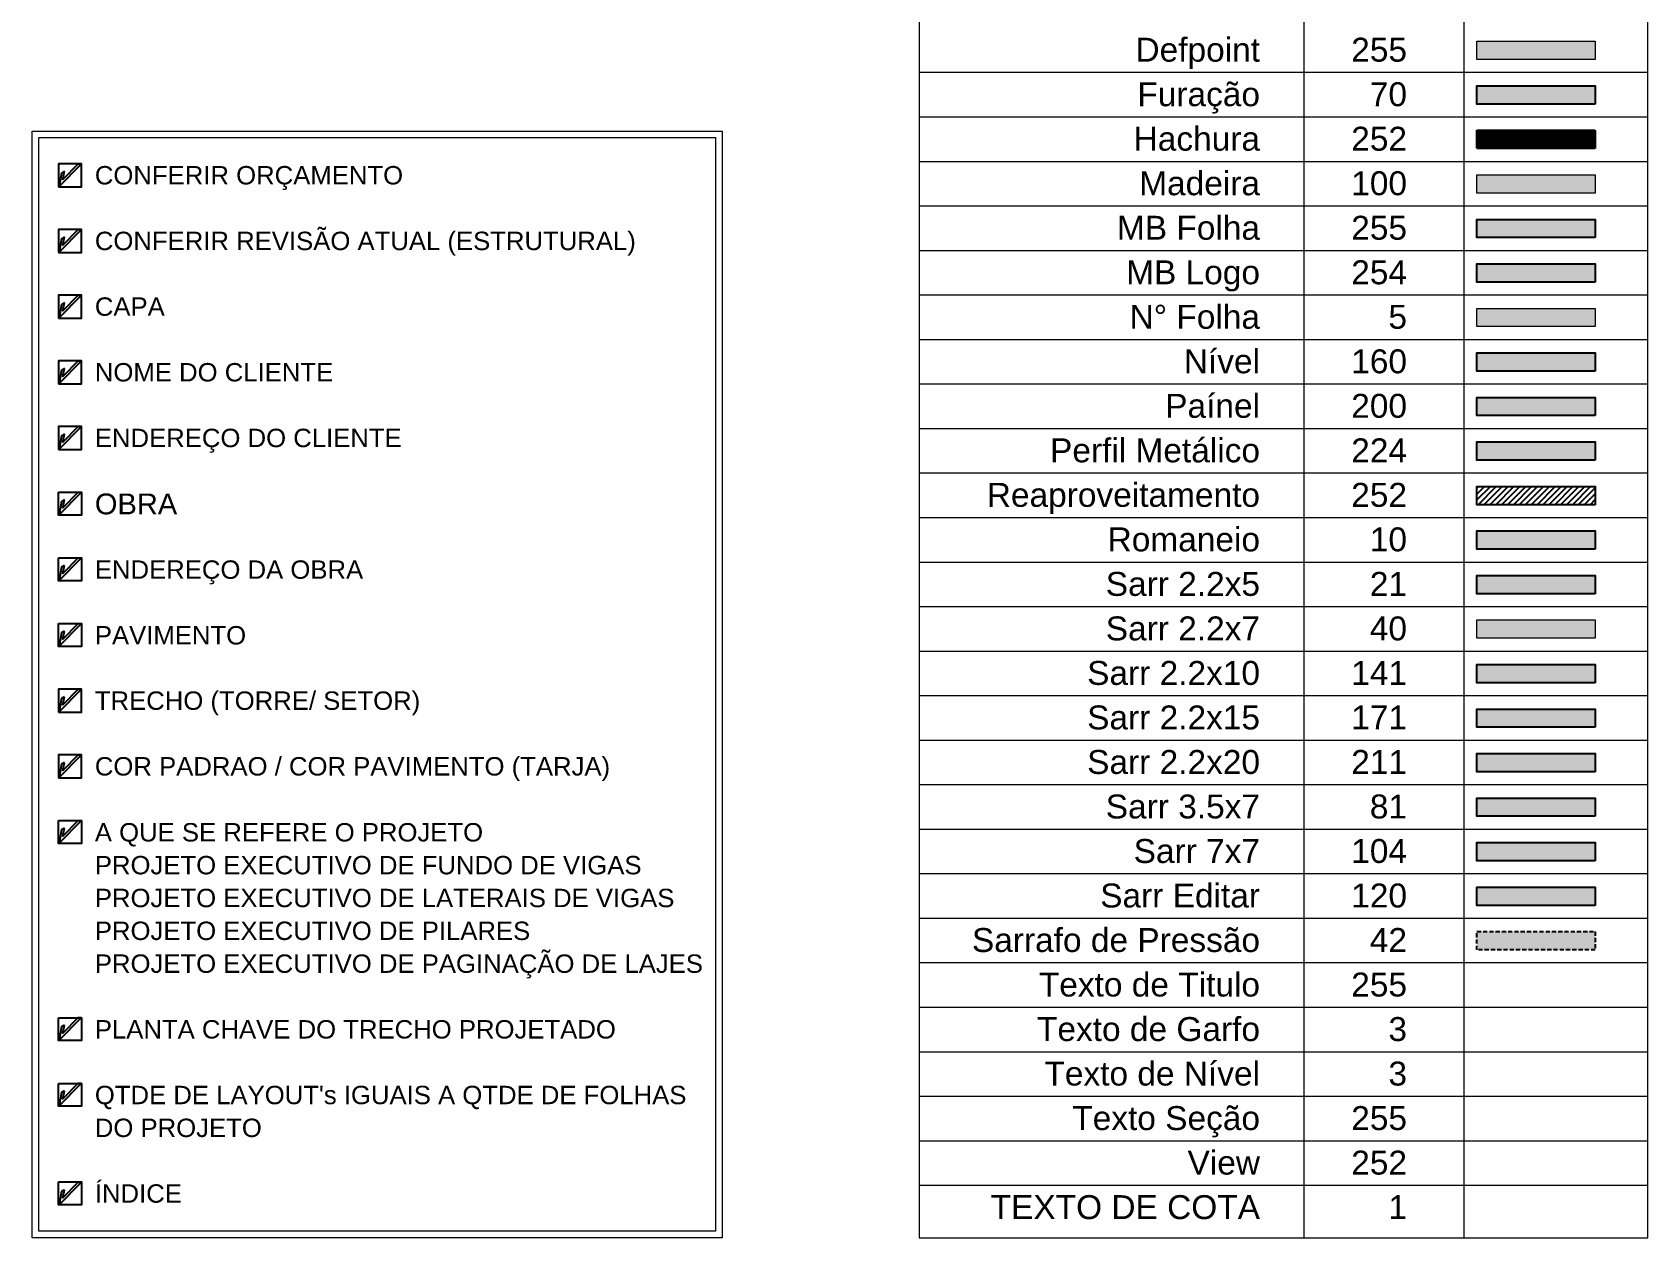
# Model space of a CAD drawing. Extents: x -23436 to 4767, y -3862 to 10024.
# Drawn here: x -23436 to -20976, y 6108 to 7944 of the extents above; entities that cross this region are included whole.
import ezdxf
from ezdxf.enums import TextEntityAlignment as Align

# ---------------------------------------------------------------- set-up
doc = ezdxf.new("R2010")
doc.units = 0
doc.linetypes.add('CABLIN', pattern=[0.35, 0.25, -0.1])
doc.linetypes.add('HIDDEN', pattern=[9.525, 6.35, -3.175])
doc.layers.get('0').update_dxf_attribs({"lineweight": 13})
doc.layers.get('Defpoints').update_dxf_attribs({"lineweight": 13})
for name, color, linetype in [('Cota', 4, 'Continuous'), ('Furação', 70, 'Continuous'), ('Hachura', 252, 'CABLIN'), ('MB Folha', 7, 'Continuous'), ('MB Logo', 254, 'Continuous'), ('Nível', 160, 'Continuous'), ('Painéis', 30, 'Continuous'), ('Perfil Metálico', 224, 'Continuous'), ('Reaproveitamento', 252, 'Continuous'), ('Romaneio', 10, 'Continuous'), ('Sarr 2.2x10', 141, 'Continuous'), ('Sarr 2.2x15', 171, 'Continuous'), ('Sarr 2.2x20', 211, 'Continuous'), ('Sarr 2.2x5', 21, 'Continuous'), ('Sarr 3.5x7', 81, 'Continuous'), ('Sarr 7x7', 104, 'Continuous'), ('Sarr Editar', 120, 'Continuous'), ('Sarrafo de Pressão', 42, 'HIDDEN'), ('Texto de Titulo', 7, 'Continuous'), ('Texto Garfos', 2, 'Continuous'), ('Texto Nível', 251, 'Continuous')]:
    doc.layers.add(name, color=color, linetype=linetype)
for name, color, linetype, lineweight in [('Madeira', 100, 'Continuous', 13), ('N° FOLHA', 5, 'Continuous', 13), ('Sarr 2.2x7', 40, 'Continuous', 9), ('Texto Seção', 7, 'Continuous', 15)]:
    doc.layers.add(name, color=color, linetype=linetype, lineweight=lineweight)
doc.layers.add('VIEW', color=252, linetype='Continuous', lineweight=13, plot=False)
doc.styles.add('ARIAL', font='arial.ttf', dxfattribs={"oblique": 15, "height": 25})

msp = doc.modelspace()

# ---------------------------------------------------------------- hatches: boundary and pattern name
at = {"layer": 'Defpoints'}
h = msp.add_hatch(color=256, dxfattribs=at)
h.dxf.hatch_style = 1
h.paths.add_polyline_path([(-21056.329, 7902.364), (-21056.329, 7930.146), (-21236.492, 7930.146), (-21236.492, 7902.364)])
at = {"layer": 'Furação'}
h = msp.add_hatch(color=256, dxfattribs=at)
h.dxf.hatch_style = 1
h.paths.add_polyline_path([(-21056.329, 7834.582), (-21056.329, 7862.364), (-21236.492, 7862.364), (-21236.492, 7834.582)])
at = {"layer": 'Hachura'}
h = msp.add_hatch(dxfattribs=at)
h.set_pattern_fill('ANSI31', color=256, scale=0.5, angle=270, style=0)
h.set_pattern_definition([(315, (151.4679, 861.7353), (1.12253202, 1.12253202), [])])
h.paths.add_polyline_path([(-21056.329, 7766.8), (-21056.329, 7794.582), (-21236.492, 7794.582), (-21236.492, 7766.8)])
at = {"layer": 'Madeira'}
h = msp.add_hatch(color=256, dxfattribs=at)
h.dxf.hatch_style = 1
h.paths.add_polyline_path([(-21056.329, 7699.018), (-21056.329, 7726.8), (-21236.492, 7726.8), (-21236.492, 7699.018)])
at = {"layer": 'MB Folha'}
h = msp.add_hatch(color=256, dxfattribs=at)
h.dxf.hatch_style = 1
h.paths.add_polyline_path([(-21056.329, 7631.236), (-21056.329, 7659.018), (-21236.492, 7659.018), (-21236.492, 7631.236)])
at = {"layer": 'MB Logo'}
h = msp.add_hatch(color=256, dxfattribs=at)
h.dxf.hatch_style = 1
h.paths.add_polyline_path([(-21056.329, 7563.454), (-21056.329, 7591.236), (-21236.492, 7591.236), (-21236.492, 7563.454)])
at = {"layer": 'N° FOLHA'}
h = msp.add_hatch(color=256, dxfattribs=at)
h.dxf.hatch_style = 1
h.paths.add_polyline_path([(-21056.329, 7495.672), (-21056.329, 7523.454), (-21236.492, 7523.454), (-21236.492, 7495.672)])
at = {"layer": 'Nível'}
h = msp.add_hatch(color=256, dxfattribs=at)
h.dxf.hatch_style = 1
h.paths.add_polyline_path([(-21056.329, 7427.89), (-21056.329, 7455.672), (-21236.492, 7455.672), (-21236.492, 7427.89)])
at = {"layer": 'Painéis'}
h = msp.add_hatch(color=256, dxfattribs=at)
h.dxf.hatch_style = 1
h.paths.add_polyline_path([(-21056.329, 7360.108), (-21056.329, 7387.89), (-21236.492, 7387.89), (-21236.492, 7360.108)])
at = {"layer": 'Perfil Metálico'}
h = msp.add_hatch(color=256, dxfattribs=at)
h.dxf.hatch_style = 1
h.paths.add_polyline_path([(-21056.329, 7292.326), (-21056.329, 7320.108), (-21236.492, 7320.108), (-21236.492, 7292.326)])
at = {"layer": 'Reaproveitamento'}
h = msp.add_hatch(dxfattribs=at)
h.set_pattern_fill('ANSI31', color=256, scale=2)
h.set_pattern_definition([(45, (151.468, 861.735), (-4.490128, 4.490128), [])])
h.paths.add_polyline_path([(-21056.329, 7224.544), (-21056.329, 7252.326), (-21236.492, 7252.326), (-21236.492, 7224.544)])
at = {"layer": 'Romaneio'}
h = msp.add_hatch(color=256, dxfattribs=at)
h.dxf.hatch_style = 1
h.paths.add_polyline_path([(-21056.329, 7156.762), (-21056.329, 7184.544), (-21236.492, 7184.544), (-21236.492, 7156.762)])
at = {"layer": 'Sarr 2.2x10'}
h = msp.add_hatch(color=256, dxfattribs=at)
h.dxf.hatch_style = 1
h.paths.add_polyline_path([(-21056.329, 6953.417), (-21056.329, 6981.199), (-21236.492, 6981.199), (-21236.492, 6953.417)])
at = {"layer": 'Sarr 2.2x15'}
h = msp.add_hatch(color=256, dxfattribs=at)
h.dxf.hatch_style = 1
h.paths.add_polyline_path([(-21056.329, 6885.635), (-21056.329, 6913.417), (-21236.492, 6913.417), (-21236.492, 6885.635)])
at = {"layer": 'Sarr 2.2x20'}
h = msp.add_hatch(color=256, dxfattribs=at)
h.dxf.hatch_style = 1
h.paths.add_polyline_path([(-21056.329, 6817.853), (-21056.329, 6845.635), (-21236.492, 6845.635), (-21236.492, 6817.853)])
at = {"layer": 'Sarr 2.2x5'}
h = msp.add_hatch(color=256, dxfattribs=at)
h.dxf.hatch_style = 1
h.paths.add_polyline_path([(-21056.329, 7088.981), (-21056.329, 7116.762), (-21236.492, 7116.762), (-21236.492, 7088.981)])
at = {"layer": 'Sarr 2.2x7'}
h = msp.add_hatch(color=256, dxfattribs=at)
h.dxf.hatch_style = 1
h.paths.add_polyline_path([(-21056.329, 7021.199), (-21056.329, 7048.981), (-21236.492, 7048.981), (-21236.492, 7021.199)])
at = {"layer": 'Sarr 3.5x7'}
h = msp.add_hatch(color=256, dxfattribs=at)
h.dxf.hatch_style = 1
h.paths.add_polyline_path([(-21056.329, 6750.071), (-21056.329, 6777.853), (-21236.492, 6777.853), (-21236.492, 6750.071)])
at = {"layer": 'Sarr 7x7'}
h = msp.add_hatch(color=256, dxfattribs=at)
h.dxf.hatch_style = 1
h.paths.add_polyline_path([(-21056.329, 6682.289), (-21056.329, 6710.071), (-21236.492, 6710.071), (-21236.492, 6682.289)])
at = {"layer": 'Sarr Editar'}
h = msp.add_hatch(color=256, dxfattribs=at)
h.dxf.hatch_style = 1
h.paths.add_polyline_path([(-21056.329, 6614.507), (-21056.329, 6642.289), (-21236.492, 6642.289), (-21236.492, 6614.507)])
at = {"layer": 'Sarrafo de Pressão'}
h = msp.add_hatch(color=256, dxfattribs=at)
h.dxf.hatch_style = 1
h.paths.add_polyline_path([(-21056.329, 6546.725), (-21056.329, 6574.507), (-21236.492, 6574.507), (-21236.492, 6546.725)])

# ---------------------------------------------------------------- linework, layer by layer
for p, q in [((-21499.697, 8582.259), (-21499.697, 6108.44)), ((-21256.492, 8582.259), (-21256.492, 6108.44)), ((-20976.397, 7882.364), (-22085.65, 7882.364)), ((-20976.397, 7814.582), (-22085.65, 7814.582)), ((-20976.397, 7746.8), (-22085.65, 7746.8)), ((-20976.397, 7679.018), (-22085.65, 7679.018)), ((-20976.397, 7611.236), (-22085.65, 7611.236)), ((-20976.397, 7543.454), (-22085.65, 7543.454)), ((-20976.397, 7475.672), (-22085.65, 7475.672)), ((-20976.397, 7407.89), (-22085.65, 7407.89)), ((-20976.397, 7340.108), (-22085.65, 7340.108)), ((-20976.397, 7272.326), (-22085.65, 7272.326)), ((-20976.397, 7204.544), (-22085.65, 7204.544)), ((-20976.397, 7136.762), (-22085.65, 7136.762)), ((-20976.397, 7068.981), (-22085.65, 7068.981)), ((-20976.397, 7001.199), (-22085.65, 7001.199)), ((-20976.397, 6933.417), (-22085.65, 6933.417)), ((-20976.397, 6865.635), (-22085.65, 6865.635)), ((-20976.397, 6797.853), (-22085.65, 6797.853)), ((-20976.397, 6730.071), (-22085.65, 6730.071)), ((-20976.397, 6662.289), (-22085.65, 6662.289)), ((-20976.397, 6594.507), (-22085.65, 6594.507)), ((-20976.397, 6526.725), (-22085.65, 6526.725)), ((-20976.397, 6458.943), (-22085.65, 6458.943)), ((-20976.397, 6391.161), (-22085.65, 6391.161)), ((-20976.397, 6323.379), (-22085.65, 6323.379)), ((-20976.397, 6255.597), (-22085.65, 6255.597)), ((-20976.397, 6187.815), (-22085.65, 6187.815))]:
    msp.add_line(p, q)
for points in [[(-22085.65, 6108.44), (-20976.397, 6108.44), (-20976.397, 8582.259), (-22085.65, 8582.259)], [(-22385.65, 7793.46), (-22385.65, 6108.44), (-23435.65, 6108.44), (-23435.65, 7793.46)], [(-22395.65, 7783.46), (-22395.65, 6118.44), (-23425.65, 6118.44), (-23425.65, 7783.46)]]:
    msp.add_lwpolyline(points, close=True)
at = {"layer": 'Defpoints'}
msp.add_lwpolyline([(-21056.329, 7902.364), (-21236.492, 7902.364), (-21236.492, 7930.146), (-21056.329, 7930.146)], close=True, dxfattribs=at)
at = {"layer": 'Furação'}
msp.add_lwpolyline([(-21056.329, 7834.582), (-21236.492, 7834.582), (-21236.492, 7862.364), (-21056.329, 7862.364)], close=True, dxfattribs=at)
at = {"layer": 'Hachura'}
msp.add_lwpolyline([(-21056.329, 7766.8), (-21236.492, 7766.8), (-21236.492, 7794.582), (-21056.329, 7794.582)], close=True, dxfattribs=at)
at = {"layer": 'Madeira'}
msp.add_lwpolyline([(-21056.329, 7699.018), (-21236.492, 7699.018), (-21236.492, 7726.8), (-21056.329, 7726.8)], close=True, dxfattribs=at)
at = {"layer": 'MB Folha'}
for points in [[(-23395.65, 7708.46), (-23360.65, 7708.46), (-23360.65, 7743.46), (-23395.65, 7743.46)], [(-21056.329, 7631.236), (-21236.492, 7631.236), (-21236.492, 7659.018), (-21056.329, 7659.018)], [(-23395.65, 7608.46), (-23360.65, 7608.46), (-23360.65, 7643.46), (-23395.65, 7643.46)], [(-23395.65, 7508.46), (-23360.65, 7508.46), (-23360.65, 7543.46), (-23395.65, 7543.46)], [(-23395.65, 7408.46), (-23360.65, 7408.46), (-23360.65, 7443.46), (-23395.65, 7443.46)], [(-23395.65, 7308.46), (-23360.65, 7308.46), (-23360.65, 7343.46), (-23395.65, 7343.46)], [(-23395.65, 7243.46), (-23360.65, 7243.46), (-23360.65, 7208.46), (-23395.65, 7208.46)], [(-23395.65, 7143.46), (-23360.65, 7143.46), (-23360.65, 7108.46), (-23395.65, 7108.46)], [(-23395.65, 7043.46), (-23360.65, 7043.46), (-23360.65, 7008.46), (-23395.65, 7008.46)], [(-23395.65, 6908.46), (-23360.65, 6908.46), (-23360.65, 6943.46), (-23395.65, 6943.46)], [(-23395.65, 6808.46), (-23360.65, 6808.46), (-23360.65, 6843.46), (-23395.65, 6843.46)], [(-23395.65, 6743.46), (-23360.65, 6743.46), (-23360.65, 6708.46), (-23395.65, 6708.46)], [(-23395.65, 6443.46), (-23360.65, 6443.46), (-23360.65, 6408.46), (-23395.65, 6408.46)], [(-23395.65, 6343.46), (-23360.65, 6343.46), (-23360.65, 6308.46), (-23395.65, 6308.46)], [(-23395.65, 6193.46), (-23360.65, 6193.46), (-23360.65, 6158.46), (-23395.65, 6158.46)]]:
    msp.add_lwpolyline(points, close=True, dxfattribs=at)
at = {"layer": 'MB Logo'}
msp.add_lwpolyline([(-21056.329, 7563.454), (-21236.492, 7563.454), (-21236.492, 7591.236), (-21056.329, 7591.236)], close=True, dxfattribs=at)
at = {"layer": 'N° FOLHA'}
msp.add_lwpolyline([(-21056.329, 7495.672), (-21236.492, 7495.672), (-21236.492, 7523.454), (-21056.329, 7523.454)], close=True, dxfattribs=at)
at = {"layer": 'Nível'}
msp.add_lwpolyline([(-21056.329, 7427.89), (-21236.492, 7427.89), (-21236.492, 7455.672), (-21056.329, 7455.672)], close=True, dxfattribs=at)
at = {"layer": 'Painéis'}
msp.add_lwpolyline([(-21056.329, 7360.108), (-21236.492, 7360.108), (-21236.492, 7387.89), (-21056.329, 7387.89)], close=True, dxfattribs=at)
at = {"layer": 'Perfil Metálico'}
msp.add_lwpolyline([(-21056.329, 7292.326), (-21236.492, 7292.326), (-21236.492, 7320.108), (-21056.329, 7320.108)], close=True, dxfattribs=at)
at = {"layer": 'Reaproveitamento'}
msp.add_lwpolyline([(-21056.329, 7224.544), (-21236.492, 7224.544), (-21236.492, 7252.326), (-21056.329, 7252.326)], close=True, dxfattribs=at)
at = {"layer": 'Romaneio'}
msp.add_lwpolyline([(-21056.329, 7156.762), (-21236.492, 7156.762), (-21236.492, 7184.544), (-21056.329, 7184.544)], close=True, dxfattribs=at)
at = {"layer": 'Sarr 2.2x10'}
msp.add_lwpolyline([(-21056.329, 6953.417), (-21236.492, 6953.417), (-21236.492, 6981.199), (-21056.329, 6981.199)], close=True, dxfattribs=at)
at = {"layer": 'Sarr 2.2x15'}
msp.add_lwpolyline([(-21056.329, 6885.635), (-21236.492, 6885.635), (-21236.492, 6913.417), (-21056.329, 6913.417)], close=True, dxfattribs=at)
at = {"layer": 'Sarr 2.2x20'}
msp.add_lwpolyline([(-21056.329, 6817.853), (-21236.492, 6817.853), (-21236.492, 6845.635), (-21056.329, 6845.635)], close=True, dxfattribs=at)
at = {"layer": 'Sarr 2.2x5'}
msp.add_lwpolyline([(-21056.329, 7088.981), (-21236.492, 7088.981), (-21236.492, 7116.762), (-21056.329, 7116.762)], close=True, dxfattribs=at)
at = {"layer": 'Sarr 2.2x7'}
msp.add_lwpolyline([(-21056.329, 7021.199), (-21236.492, 7021.199), (-21236.492, 7048.981), (-21056.329, 7048.981)], close=True, dxfattribs=at)
at = {"layer": 'Sarr 3.5x7'}
msp.add_lwpolyline([(-21056.329, 6750.071), (-21236.492, 6750.071), (-21236.492, 6777.853), (-21056.329, 6777.853)], close=True, dxfattribs=at)
at = {"layer": 'Sarr 7x7', "color": 30, "true_color": 0xf26722}
msp.add_lwpolyline([(-21056.329, 6682.289), (-21236.492, 6682.289), (-21236.492, 6710.071), (-21056.329, 6710.071)], close=True, dxfattribs=at)
at = {"layer": 'Sarr Editar'}
msp.add_lwpolyline([(-21056.329, 6614.507), (-21236.492, 6614.507), (-21236.492, 6642.289), (-21056.329, 6642.289)], close=True, dxfattribs=at)
at = {"layer": 'Sarrafo de Pressão'}
msp.add_lwpolyline([(-21056.329, 6546.725), (-21236.492, 6546.725), (-21236.492, 6574.507), (-21056.329, 6574.507)], close=True, dxfattribs=at)
at = {"layer": 'Texto Nível', "color": 1}
for points in [[(-23386.492, 7732.189), (-23391.01, 7729.56), (-23395.009, 7709.172), (-23361.124, 7743.013), (-23366.487, 7743.013), (-23389.39, 7719.744)], [(-23386.492, 7632.189), (-23391.01, 7629.56), (-23395.009, 7609.172), (-23361.124, 7643.013), (-23366.487, 7643.013), (-23389.39, 7619.744)], [(-23386.492, 7532.189), (-23391.01, 7529.56), (-23395.009, 7509.172), (-23361.124, 7543.013), (-23366.487, 7543.013), (-23389.39, 7519.744)], [(-23386.492, 7432.189), (-23391.01, 7429.56), (-23395.009, 7409.172), (-23361.124, 7443.013), (-23366.487, 7443.013), (-23389.39, 7419.744)], [(-23386.492, 7332.189), (-23391.01, 7329.56), (-23395.009, 7309.172), (-23361.124, 7343.013), (-23366.487, 7343.013), (-23389.39, 7319.744)], [(-23386.492, 7232.189), (-23391.01, 7229.56), (-23395.009, 7209.172), (-23361.124, 7243.013), (-23366.487, 7243.013), (-23389.39, 7219.744)], [(-23386.492, 7132.189), (-23391.01, 7129.56), (-23395.009, 7109.172), (-23361.124, 7143.013), (-23366.487, 7143.013), (-23389.39, 7119.744)], [(-23386.492, 7032.189), (-23391.01, 7029.56), (-23395.009, 7009.172), (-23361.124, 7043.013), (-23366.487, 7043.013), (-23389.39, 7019.744)], [(-23386.492, 6932.189), (-23391.01, 6929.56), (-23395.009, 6909.172), (-23361.124, 6943.013), (-23366.487, 6943.013), (-23389.39, 6919.744)], [(-23386.492, 6832.189), (-23391.01, 6829.56), (-23395.009, 6809.172), (-23361.124, 6843.013), (-23366.487, 6843.013), (-23389.39, 6819.744)], [(-23386.492, 6732.189), (-23391.01, 6729.56), (-23395.009, 6709.172), (-23361.124, 6743.013), (-23366.487, 6743.013), (-23389.39, 6719.744)], [(-23386.492, 6432.189), (-23391.01, 6429.56), (-23395.009, 6409.172), (-23361.124, 6443.013), (-23366.487, 6443.013), (-23389.39, 6419.744)], [(-23386.492, 6332.189), (-23391.01, 6329.56), (-23395.009, 6309.172), (-23361.124, 6343.013), (-23366.487, 6343.013), (-23389.39, 6319.744)], [(-23386.492, 6181.445), (-23391.01, 6178.816), (-23395.009, 6158.428), (-23361.124, 6192.268), (-23366.487, 6192.268), (-23389.39, 6168.999)]]:
    msp.add_lwpolyline(points, close=True, dxfattribs=at)

# ---------------------------------------------------------------- texts
at = {"layer": 'Cota', "color": 1, "style": 'ARIAL'}
for s, height, p in [('TEXTO DE COTA', 36.44309, (-21566.601, 6136.762)), ('1', 36.443, (-21342.804, 6136.762))]:
    msp.add_text(s, height=height, dxfattribs=at).set_placement(p, align=Align.RIGHT)
at = {"layer": 'Defpoints', "style": 'ARIAL'}
for s, p in [('Defpoint', (-21566.601, 7899.093)), ('255', (-21342.804, 7899.093))]:
    msp.add_text(s, height=36.4431, dxfattribs=at).set_placement(p, align=Align.RIGHT)
at = {"layer": 'Furação', "style": 'ARIAL'}
for s, p in [('Furação', (-21566.601, 7831.311)), ('70', (-21342.804, 7831.311))]:
    msp.add_text(s, height=36.4431, dxfattribs=at).set_placement(p, align=Align.RIGHT)
at = {"layer": 'Hachura', "style": 'ARIAL'}
for s, p in [('Hachura', (-21566.601, 7763.529)), ('252', (-21342.804, 7763.529))]:
    msp.add_text(s, height=36.4431, dxfattribs=at).set_placement(p, align=Align.RIGHT)
at = {"layer": 'Madeira', "style": 'ARIAL'}
for s, p in [('Madeira', (-21566.601, 7695.748)), ('100', (-21342.804, 7695.748))]:
    msp.add_text(s, height=36.4431, dxfattribs=at).set_placement(p, align=Align.RIGHT)
at = {"layer": 'MB Folha', "style": 'ARIAL'}
for s, height, p in [('CONFERIR ORÇAMENTO', 28, (-23340.456, 7726.18)), ('CONFERIR REVISÃO ATUAL (ESTRUTURAL)', 28, (-23340.456, 7626.18)), ('CAPA', 28, (-23340.456, 7526.18)), ('NOME DO CLIENTE', 28, (-23340.456, 7426.18)), ('ENDEREÇO DO CLIENTE', 28, (-23340.456, 7326.18)), ('OBRA', 31.68, (-23340.456, 7225.718)), ('ENDEREÇO DA OBRA', 28, (-23340.456, 7125.718)), ('PAVIMENTO', 28, (-23340.456, 7025.718)), ('TRECHO (TORRE/ SETOR)', 28, (-23340.456, 6926.18)), ('COR PADRAO / COR PAVIMENTO (TARJA)', 28, (-23340.456, 6826.18)), ('A QUE SE REFERE O PROJETO', 28, (-23340.456, 6725.718)), ('PROJETO EXECUTIVO DE FUNDO DE VIGAS', 28, (-23340.456, 6675.718)), ('PROJETO EXECUTIVO DE LATERAIS DE VIGAS', 28, (-23340.456, 6625.718)), ('PROJETO EXECUTIVO DE PILARES', 28, (-23340.456, 6575.718)), ('PROJETO EXECUTIVO DE PAGINAÇÃO DE LAJES', 28, (-23340.456, 6525.718)), ('PLANTA CHAVE DO TRECHO PROJETADO', 28, (-23340.456, 6425.718)), ("QTDE DE LAYOUT's IGUAIS A QTDE DE FOLHAS", 28, (-23340.456, 6325.718)), ('DO PROJETO', 28, (-23340.456, 6275.718)), ('ÍNDICE', 28, (-23340.456, 6175.718))]:
    msp.add_text(s, height=height, dxfattribs=at).set_placement(p, align=Align.MIDDLE_LEFT)
for s, p in [('MB Folha', (-21566.601, 7627.966)), ('255', (-21342.804, 7627.966))]:
    msp.add_text(s, height=36.4431, dxfattribs=at).set_placement(p, align=Align.RIGHT)
at = {"layer": 'MB Logo', "style": 'ARIAL'}
for s, p in [('MB Logo', (-21566.601, 7560.184)), ('254', (-21342.804, 7560.184))]:
    msp.add_text(s, height=36.4431, dxfattribs=at).set_placement(p, align=Align.RIGHT)
at = {"layer": 'N° FOLHA', "style": 'ARIAL'}
for s, height, p in [('N° Folha', 36.4431, (-21566.601, 7492.402)), ('5', 36.443, (-21342.804, 7492.402))]:
    msp.add_text(s, height=height, dxfattribs=at).set_placement(p, align=Align.RIGHT)
at = {"layer": 'Nível', "style": 'ARIAL'}
for s, p in [('Nível', (-21566.601, 7424.62)), ('160', (-21342.804, 7424.62))]:
    msp.add_text(s, height=36.4431, dxfattribs=at).set_placement(p, align=Align.RIGHT)
at = {"layer": 'Painéis', "style": 'ARIAL'}
for s, p in [('Paínel', (-21566.601, 7356.838)), ('200', (-21342.804, 7356.838))]:
    msp.add_text(s, height=36.4431, dxfattribs=at).set_placement(p, align=Align.RIGHT)
at = {"layer": 'Perfil Metálico', "style": 'ARIAL'}
for s, height, p in [('Perfil Metálico', 36.44309, (-21566.601, 7289.056)), ('224', 36.4431, (-21342.804, 7289.056))]:
    msp.add_text(s, height=height, dxfattribs=at).set_placement(p, align=Align.RIGHT)
at = {"layer": 'Reaproveitamento', "style": 'ARIAL'}
for s, height, p in [('Reaproveitamento', 36.44309, (-21566.601, 7221.274)), ('252', 36.4431, (-21342.804, 7221.274))]:
    msp.add_text(s, height=height, dxfattribs=at).set_placement(p, align=Align.RIGHT)
at = {"layer": 'Romaneio', "style": 'ARIAL'}
for s, p in [('Romaneio', (-21566.601, 7153.492)), ('10', (-21342.804, 7153.492))]:
    msp.add_text(s, height=36.4431, dxfattribs=at).set_placement(p, align=Align.RIGHT)
at = {"layer": 'Sarr 2.2x10', "style": 'ARIAL'}
for s, height, p in [('Sarr 2.2x10', 36.44309, (-21566.601, 6950.146)), ('141', 36.4431, (-21342.804, 6950.146))]:
    msp.add_text(s, height=height, dxfattribs=at).set_placement(p, align=Align.RIGHT)
at = {"layer": 'Sarr 2.2x15', "style": 'ARIAL'}
for s, height, p in [('Sarr 2.2x15', 36.44309, (-21566.601, 6882.364)), ('171', 36.4431, (-21342.804, 6882.364))]:
    msp.add_text(s, height=height, dxfattribs=at).set_placement(p, align=Align.RIGHT)
at = {"layer": 'Sarr 2.2x20', "style": 'ARIAL'}
for s, height, p in [('Sarr 2.2x20', 36.44309, (-21566.601, 6814.582)), ('211', 36.4431, (-21342.804, 6814.582))]:
    msp.add_text(s, height=height, dxfattribs=at).set_placement(p, align=Align.RIGHT)
at = {"layer": 'Sarr 2.2x5', "style": 'ARIAL'}
for s, p in [('Sarr 2.2x5', (-21566.601, 7085.71)), ('21', (-21342.804, 7085.71))]:
    msp.add_text(s, height=36.4431, dxfattribs=at).set_placement(p, align=Align.RIGHT)
at = {"layer": 'Sarr 2.2x7', "style": 'ARIAL'}
for s, p in [('Sarr 2.2x7', (-21566.601, 7017.928)), ('40', (-21342.804, 7017.928))]:
    msp.add_text(s, height=36.4431, dxfattribs=at).set_placement(p, align=Align.RIGHT)
at = {"layer": 'Sarr 3.5x7', "style": 'ARIAL'}
for s, p in [('Sarr 3.5x7', (-21566.601, 6746.8)), ('81', (-21342.804, 6746.8))]:
    msp.add_text(s, height=36.4431, dxfattribs=at).set_placement(p, align=Align.RIGHT)
at = {"layer": 'Sarr 7x7', "style": 'ARIAL'}
for s, p in [('Sarr 7x7', (-21566.601, 6679.018)), ('104', (-21342.804, 6679.018))]:
    msp.add_text(s, height=36.4431, dxfattribs=at).set_placement(p, align=Align.RIGHT)
at = {"layer": 'Sarr Editar', "style": 'ARIAL'}
for s, height, p in [('Sarr Editar', 36.44309, (-21566.601, 6611.236)), ('120', 36.4431, (-21342.804, 6611.236))]:
    msp.add_text(s, height=height, dxfattribs=at).set_placement(p, align=Align.RIGHT)
at = {"layer": 'Sarrafo de Pressão', "style": 'ARIAL'}
for s, height, p in [('Sarrafo de Pressão', 36.44309, (-21566.601, 6543.454)), ('42', 36.4431, (-21342.804, 6543.454))]:
    msp.add_text(s, height=height, dxfattribs=at).set_placement(p, align=Align.RIGHT)
at = {"layer": 'Texto de Titulo', "style": 'ARIAL'}
for s, height, p in [('Texto de Titulo', 36.44309, (-21566.601, 6475.672)), ('255', 36.4431, (-21342.804, 6475.672))]:
    msp.add_text(s, height=height, dxfattribs=at).set_placement(p, align=Align.RIGHT)
at = {"layer": 'Texto Garfos', "style": 'ARIAL'}
for s, height, p in [('Texto de Garfo', 36.44309, (-21566.601, 6407.89)), ('3', 36.443, (-21342.804, 6407.89))]:
    msp.add_text(s, height=height, dxfattribs=at).set_placement(p, align=Align.RIGHT)
at = {"layer": 'Texto Nível', "style": 'ARIAL'}
for s, height, p in [('Texto de Nível', 36.44309, (-21566.601, 6340.108)), ('3', 36.443, (-21342.804, 6340.108))]:
    msp.add_text(s, height=height, dxfattribs=at).set_placement(p, align=Align.RIGHT)
at = {"layer": 'Texto Seção', "style": 'ARIAL'}
for s, height, p in [('Texto Seção', 36.44309, (-21566.601, 6272.326)), ('255', 36.4431, (-21342.804, 6272.326))]:
    msp.add_text(s, height=height, dxfattribs=at).set_placement(p, align=Align.RIGHT)
at = {"layer": 'VIEW', "style": 'ARIAL'}
for s, p in [('View', (-21566.601, 6204.544)), ('252', (-21342.804, 6204.544))]:
    msp.add_text(s, height=36.4431, dxfattribs=at).set_placement(p, align=Align.RIGHT)

doc.saveas('drawing.dxf')
